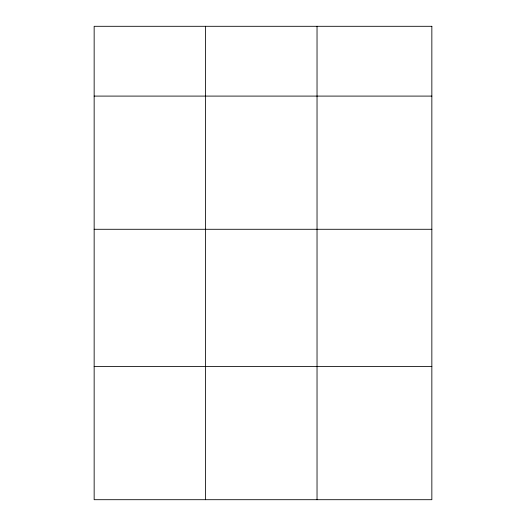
<?xml version="1.0" encoding="UTF-8"?>
<svg xmlns="http://www.w3.org/2000/svg" width="526" height="526" viewBox="0 0 526 526"><rect width="100%" height="100%" fill="white"/><g stroke="black" fill="none" stroke-linecap="round" stroke-linejoin="round"><path stroke-width="0.79" d="M94.154 96.094L431.846 96.094M94.154 229.283L431.846 229.283M94.154 366.51L431.846 366.51M317.033 26.3L317.033 499.7M205.594 26.3L205.594 499.7M431.846 26.3L94.154 26.3L94.154 499.7L431.846 499.7L431.846 26.3"/></g></svg>
